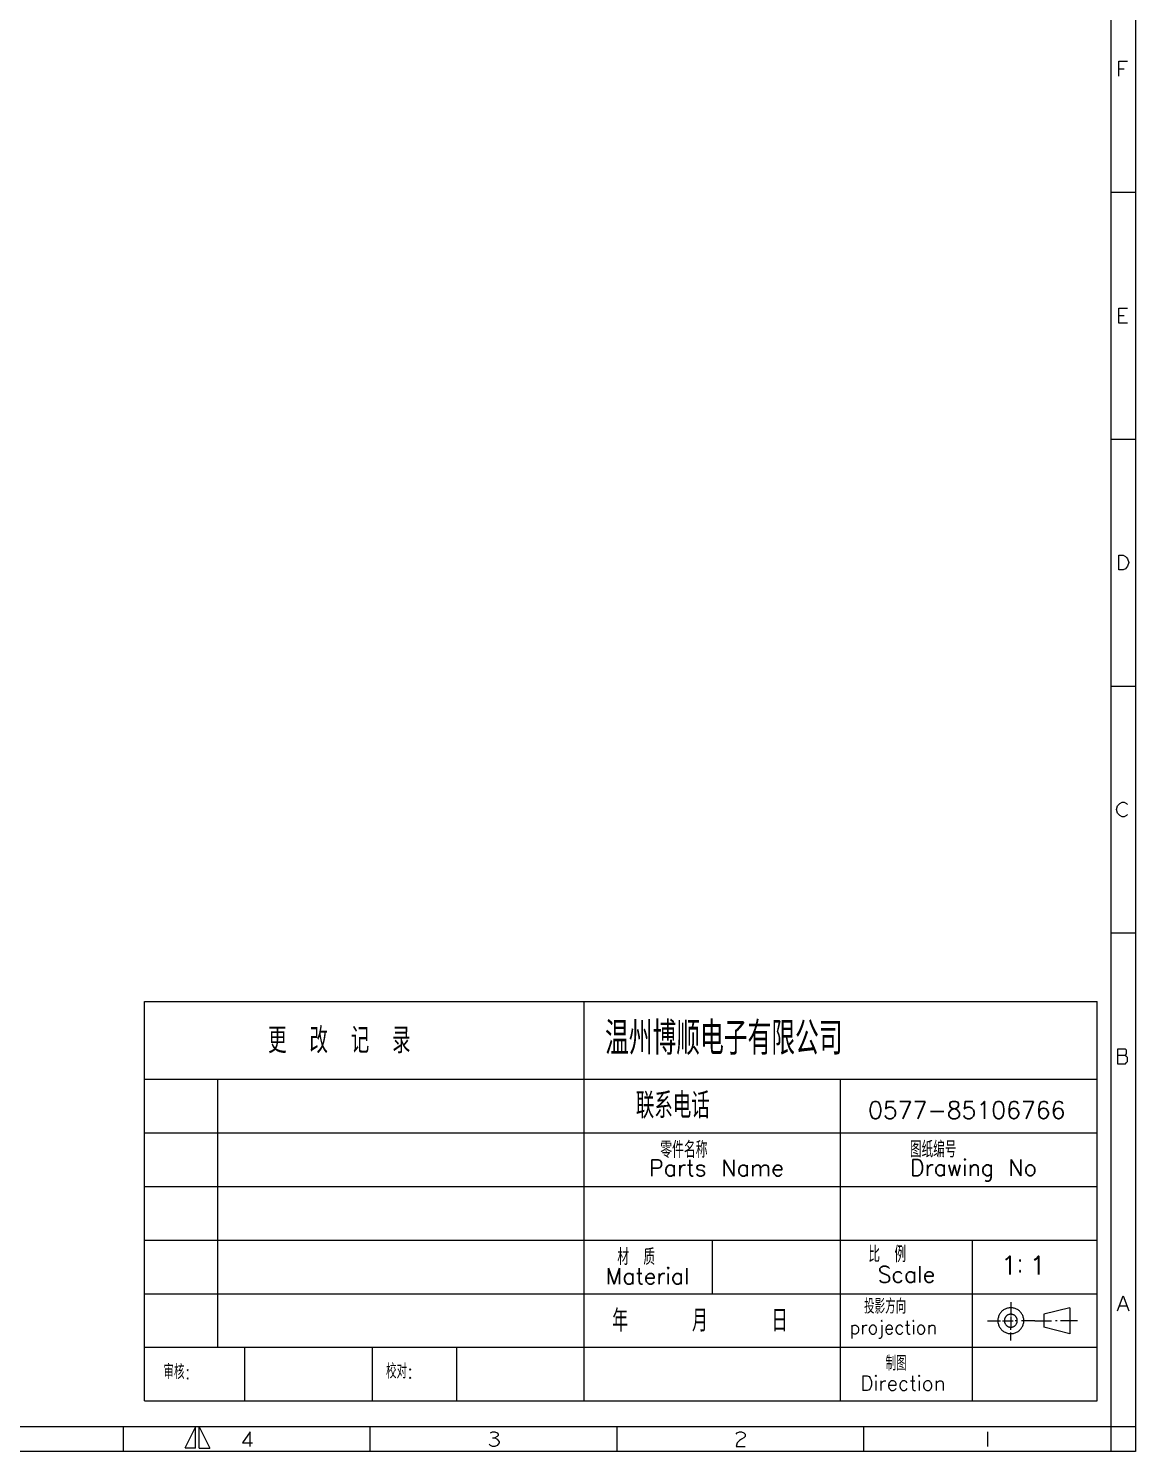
# Model space of a CAD drawing. Header units: millimetres. Extents: x 973 to 1237, y 285 to 472.
# Drawn here: x 1166.9 to 1237.4, y 285.1 to 375.7 of the extents above; entities that cross this region are included whole.
import ezdxf

# ---------------------------------------------------------------- set-up
doc = ezdxf.new("R2010")
doc.units = ezdxf.units.MM
doc.layers.add('标准模板层', color=7, linetype='Continuous', lineweight=18)
doc.layers.add('粗实线层', color=7, linetype='Continuous', lineweight=20)
doc.styles.get("Standard").update_dxf_attribs({"font": 'txt', "bigfont": 'gbcbig.shx'})

# ---------------------------------------------------------------- blocks, each defined once
blk = doc.blocks.new('CAXBLOCK54')
at = {"layer": '标准模板层', "color": 7, "linetype": 'Continuous'}
blk.add_text('更 改 记 录', height=5.184, dxfattribs=at).set_placement((684.27, 85.02))
blk = doc.blocks.new('CAXBLOCK53')
at = {"layer": '标准模板层', "color": 7, "linetype": 'Continuous'}
blk.add_text('温州博顺电子有限公司', height=6.665, dxfattribs=at).set_placement((752.38, 84.69))
blk = doc.blocks.new('CAXBLOCK52')
at = {"layer": '标准模板层', "color": 7, "linetype": 'Continuous'}
blk.add_text('Direction', height=2.962, dxfattribs=at).set_placement((803.94, 17.02))
blk = doc.blocks.new('CAXBLOCK51')
at = {"layer": '标准模板层', "color": 7, "linetype": 'Continuous'}
blk.add_text('制图', height=2.962, dxfattribs=at).set_placement((809.06, 21.07))
blk = doc.blocks.new('CAXBLOCK50')
at = {"layer": '标准模板层', "color": 7, "linetype": 'Continuous'}
blk.add_text('比 例', height=3.269, dxfattribs=at).set_placement((805.59, 42.95))
blk = doc.blocks.new('CAXBLOCK49')
at = {"layer": '标准模板层', "color": 7, "linetype": 'Continuous'}
blk.add_text('Scale', height=3.269, dxfattribs=at).set_placement((807.46, 38.87))
blk = doc.blocks.new('CAXBLOCK48')
at = {"layer": '标准模板层', "color": 7, "linetype": 'Continuous'}
blk.add_text('材 质', height=3.269, dxfattribs=at).set_placement((754.85, 42.4))
blk = doc.blocks.new('CAXBLOCK47')
at = {"layer": '标准模板层', "color": 7, "linetype": 'Continuous'}
blk.add_text('Material', height=3.269, dxfattribs=at).set_placement((752.51, 38.51))
blk = doc.blocks.new('CAXBLOCK46')
at = {"layer": '标准模板层', "color": 7, "linetype": 'Continuous'}
blk.add_text('年   月   日', height=4.443, dxfattribs=at).set_placement((753.82, 28.94))
blk = doc.blocks.new('CAXBLOCK45')
at = {"layer": '标准模板层', "color": 7, "linetype": 'Continuous'}
blk.add_text('联系电话', height=5.184, dxfattribs=at).set_placement((758.6, 72.03))
blk = doc.blocks.new('CAXBLOCK44')
at = {"layer": '标准模板层', "color": 7, "linetype": 'Continuous'}
blk.add_text('图纸编号', height=3.269, dxfattribs=at).set_placement((813.98, 64.12))
blk = doc.blocks.new('CAXBLOCK43')
at = {"layer": '标准模板层', "color": 7, "linetype": 'Continuous'}
blk.add_text('Drawing No', height=3.269, dxfattribs=at).set_placement((814.03, 60.44))
blk = doc.blocks.new('CAXBLOCK42')
at = {"layer": '标准模板层', "color": 7, "linetype": 'Continuous'}
blk.add_text('Parts Name', height=3.32, dxfattribs=at).set_placement((761.22, 60.36))
blk = doc.blocks.new('CAXBLOCK41')
at = {"layer": '标准模板层', "color": 7, "linetype": 'Continuous'}
blk.add_text('零件名称', height=3.32, dxfattribs=at).set_placement((763.52, 64.04))
blk = doc.blocks.new('CAXBLOCK39')
at = {"layer": '标准模板层', "color": 7, "linetype": 'Continuous'}
blk.add_lwpolyline([(834.19, 30.08), (833.9, 30.08)], dxfattribs=at)
blk = doc.blocks.new('CAXBLOCK38')
at = {"layer": '标准模板层', "color": 7, "linetype": 'Continuous'}
blk.add_lwpolyline([(838.35, 30.08), (834.87, 30.08)], dxfattribs=at)
blk = doc.blocks.new('CAXBLOCK37')
at = {"layer": '标准模板层', "color": 7, "linetype": 'Continuous'}
blk.add_lwpolyline([(836.75, 32.7), (836.75, 27.46)], dxfattribs=at)
blk = doc.blocks.new('CAXBLOCK36')
at = {"layer": '标准模板层', "color": 7, "linetype": 'Continuous'}
blk.add_lwpolyline([(831.52, 31.39), (831.52, 28.77)], dxfattribs=at)
blk = doc.blocks.new('CAXBLOCK35')
at = {"layer": '标准模板层', "color": 7, "linetype": 'Continuous'}
blk.add_lwpolyline([(829.68, 30.08), (833.07, 30.08)], dxfattribs=at)
blk = doc.blocks.new('CAXBLOCK34')
at = {"layer": '标准模板层', "color": 7, "linetype": 'Continuous'}
blk.add_lwpolyline([(836.75, 32.7), (831.52, 31.39)], dxfattribs=at)
blk = doc.blocks.new('CAXBLOCK33')
at = {"layer": '标准模板层', "color": 7, "linetype": 'Continuous'}
blk.add_lwpolyline([(836.75, 27.46), (831.52, 28.77)], dxfattribs=at)
blk = doc.blocks.new('CAXBLOCK32')
at = {"layer": '标准模板层', "color": 7, "linetype": 'Continuous'}
blk.add_lwpolyline([(849.16, 30.08), (846.47, 30.08)], dxfattribs=at)
blk = doc.blocks.new('CAXBLOCK31')
at = {"layer": '标准模板层', "color": 7, "linetype": 'Continuous'}
blk.add_lwpolyline([(845.53, 30.08), (845.24, 30.08)], dxfattribs=at)
blk = doc.blocks.new('CAXBLOCK30')
at = {"layer": '标准模板层', "color": 7, "linetype": 'Continuous'}
blk.add_lwpolyline([(844.33, 33.86), (844.33, 31.58)], dxfattribs=at)
blk = doc.blocks.new('CAXBLOCK29')
at = {"layer": '标准模板层', "color": 7, "linetype": 'Continuous'}
blk.add_lwpolyline([(844.33, 28.27), (844.33, 28.6)], dxfattribs=at)
blk = doc.blocks.new('CAXBLOCK28')
at = {"layer": '标准模板层', "color": 7, "linetype": 'Continuous'}
blk.add_lwpolyline([(845.64, 30.08), (845.64, 30.17), (845.63, 30.26), (845.62, 30.34), (845.6, 30.43), (845.57, 30.51), (845.54, 30.59), (845.5, 30.67), (845.46, 30.74), (845.42, 30.81), (845.37, 30.88), (845.32, 30.94), (845.26, 31.01), (845.2, 31.06), (845.13, 31.12), (845.07, 31.17), (844.99, 31.21), (844.92, 31.25), (844.84, 31.29), (844.76, 31.32), (844.68, 31.34), (844.6, 31.36), (844.51, 31.38), (844.42, 31.39), (844.33, 31.39), (844.24, 31.39), (844.16, 31.38), (844.07, 31.36), (843.99, 31.34), (843.9, 31.32), (843.82, 31.29), (843.75, 31.25), (843.67, 31.21), (843.6, 31.17), (843.53, 31.12), (843.47, 31.06), (843.41, 31.01), (843.35, 30.94), (843.3, 30.88), (843.25, 30.81), (843.2, 30.74), (843.16, 30.67), (843.13, 30.59), (843.1, 30.51), (843.07, 30.43), (843.05, 30.34), (843.04, 30.26), (843.03, 30.17), (843.03, 30.08), (843.03, 29.99), (843.04, 29.9), (843.05, 29.82), (843.07, 29.73), (843.1, 29.65), (843.13, 29.57), (843.16, 29.49), (843.2, 29.42), (843.25, 29.35), (843.3, 29.28), (843.35, 29.22), (843.41, 29.15), (843.47, 29.1), (843.53, 29.04), (843.6, 28.99), (843.67, 28.95), (843.75, 28.91), (843.82, 28.87), (843.9, 28.84), (843.99, 28.82), (844.07, 28.8), (844.16, 28.78), (844.24, 28.77), (844.33, 28.77), (844.42, 28.77), (844.51, 28.78), (844.6, 28.8), (844.68, 28.82), (844.76, 28.84), (844.84, 28.87), (844.92, 28.91), (844.99, 28.95), (845.07, 28.99), (845.13, 29.04), (845.2, 29.1), (845.26, 29.15), (845.32, 29.22), (845.37, 29.28), (845.42, 29.35), (845.46, 29.42), (845.5, 29.49), (845.54, 29.57), (845.57, 29.65), (845.6, 29.73), (845.62, 29.82), (845.63, 29.9), (845.64, 29.99)], close=True, dxfattribs=at)
blk = doc.blocks.new('CAXBLOCK27')
at = {"layer": '标准模板层', "color": 7, "linetype": 'Continuous'}
blk.add_lwpolyline([(839.61, 30.08), (842.22, 30.08)], dxfattribs=at)
blk = doc.blocks.new('CAXBLOCK26')
at = {"layer": '标准模板层', "color": 7, "linetype": 'Continuous'}
blk.add_lwpolyline([(844.33, 26.11), (844.33, 27.68)], dxfattribs=at)
blk = doc.blocks.new('CAXBLOCK25')
at = {"layer": '标准模板层', "color": 7, "linetype": 'Continuous'}
blk.add_lwpolyline([(846.95, 30.08), (846.95, 30.26), (846.93, 30.44), (846.9, 30.61), (846.86, 30.78), (846.81, 30.94), (846.75, 31.1), (846.67, 31.25), (846.59, 31.4), (846.5, 31.54), (846.41, 31.68), (846.3, 31.81), (846.18, 31.93), (846.06, 32.05), (845.93, 32.15), (845.8, 32.25), (845.66, 32.34), (845.51, 32.42), (845.35, 32.49), (845.19, 32.55), (845.03, 32.6), (844.86, 32.64), (844.69, 32.67), (844.51, 32.69), (844.33, 32.7), (844.15, 32.69), (843.98, 32.67), (843.81, 32.64), (843.64, 32.6), (843.47, 32.55), (843.32, 32.49), (843.16, 32.42), (843.01, 32.34), (842.87, 32.25), (842.73, 32.15), (842.61, 32.05), (842.48, 31.93), (842.37, 31.81), (842.26, 31.68), (842.16, 31.54), (842.07, 31.4), (841.99, 31.25), (841.92, 31.1), (841.86, 30.94), (841.81, 30.78), (841.77, 30.61), (841.74, 30.44), (841.72, 30.26), (841.72, 30.08), (841.72, 29.9), (841.74, 29.73), (841.77, 29.55), (841.81, 29.38), (841.86, 29.22), (841.92, 29.06), (841.99, 28.91), (842.07, 28.76), (842.16, 28.62), (842.26, 28.48), (842.37, 28.35), (842.48, 28.23), (842.61, 28.11), (842.73, 28.01), (842.87, 27.91), (843.01, 27.82), (843.16, 27.74), (843.32, 27.67), (843.47, 27.61), (843.64, 27.56), (843.81, 27.52), (843.98, 27.49), (844.15, 27.47), (844.33, 27.46), (844.51, 27.47), (844.69, 27.49), (844.86, 27.52), (845.03, 27.56), (845.19, 27.61), (845.35, 27.67), (845.51, 27.74), (845.66, 27.82), (845.8, 27.91), (845.93, 28.01), (846.06, 28.11), (846.18, 28.23), (846.3, 28.35), (846.41, 28.48), (846.5, 28.62), (846.59, 28.76), (846.67, 28.91), (846.75, 29.06), (846.81, 29.22), (846.86, 29.38), (846.9, 29.55), (846.93, 29.73), (846.95, 29.9)], close=True, dxfattribs=at)
blk = doc.blocks.new('CAXBLOCK24')
at = {"layer": '标准模板层', "color": 7, "linetype": 'Continuous'}
blk.add_lwpolyline([(842.66, 30.08), (844.83, 30.08)], dxfattribs=at)
blk = doc.blocks.new('CAXBLOCK23')
at = {"layer": '标准模板层', "color": 7, "linetype": 'Continuous'}
blk.add_lwpolyline([(844.33, 30.93), (844.33, 28.94)], dxfattribs=at)
blk = doc.blocks.new('CAXBLOCK22')
at = {"layer": '标准模板层', "color": 7, "linetype": 'Continuous'}
blk.add_lwpolyline([(844.33, 31.42), (844.33, 31.13)], dxfattribs=at)
blk = doc.blocks.new('CAXBLOCK21')
at = {"layer": '标准模板层', "color": 7, "linetype": 'Continuous'}
blk.add_lwpolyline([(851.81, 13.88), (851.81, 94.6)], dxfattribs=at)
blk = doc.blocks.new('CAXBLOCK20')
at = {"layer": '标准模板层', "color": 7, "linetype": 'Continuous'}
blk.add_lwpolyline([(659.27, 13.88), (851.81, 13.88)], dxfattribs=at)
blk = doc.blocks.new('CAXBLOCK19')
at = {"layer": '标准模板层', "color": 7, "linetype": 'Continuous'}
blk.add_lwpolyline([(774.06, 35.54), (774.06, 46.38)], dxfattribs=at)
blk = doc.blocks.new('CAXBLOCK18')
at = {"layer": '标准模板层', "color": 7, "linetype": 'Continuous'}
blk.add_lwpolyline([(722.37, 24.71), (722.37, 13.88)], dxfattribs=at)
blk = doc.blocks.new('CAXBLOCK17')
at = {"layer": '标准模板层', "color": 7, "linetype": 'Continuous'}
blk.add_lwpolyline([(705.28, 24.71), (705.28, 13.88)], dxfattribs=at)
blk = doc.blocks.new('CAXBLOCK16')
at = {"layer": '标准模板层', "color": 7, "linetype": 'Continuous'}
blk.add_lwpolyline([(748.14, 13.88), (748.14, 94.6)], dxfattribs=at)
blk = doc.blocks.new('CAXBLOCK15')
at = {"layer": '标准模板层', "color": 7, "linetype": 'Continuous'}
blk.add_lwpolyline([(799.98, 13.88), (799.98, 78.88)], dxfattribs=at)
blk = doc.blocks.new('CAXBLOCK14')
at = {"layer": '标准模板层', "color": 7, "linetype": 'Continuous'}
blk.add_lwpolyline([(679.48, 24.71), (679.48, 13.88)], dxfattribs=at)
blk = doc.blocks.new('CAXBLOCK13')
at = {"layer": '标准模板层', "color": 7, "linetype": 'Continuous'}
blk.add_lwpolyline([(826.64, 13.88), (826.64, 46.38)], dxfattribs=at)
blk = doc.blocks.new('CAXBLOCK12')
at = {"layer": '标准模板层', "color": 7, "linetype": 'Continuous'}
blk.add_lwpolyline([(659.27, 13.88), (659.27, 94.6)], dxfattribs=at)
blk = doc.blocks.new('CAXBLOCK11')
at = {"layer": '标准模板层', "color": 7, "linetype": 'Continuous'}
blk.add_lwpolyline([(659.27, 68.04), (851.81, 68.04)], dxfattribs=at)
blk = doc.blocks.new('CAXBLOCK10')
at = {"layer": '标准模板层', "color": 7, "linetype": 'Continuous'}
blk.add_lwpolyline([(659.27, 57.21), (851.81, 57.21)], dxfattribs=at)
blk = doc.blocks.new('CAXBLOCK9')
at = {"layer": '标准模板层', "color": 7, "linetype": 'Continuous'}
blk.add_lwpolyline([(659.27, 24.71), (851.81, 24.71)], dxfattribs=at)
blk = doc.blocks.new('CAXBLOCK8')
at = {"layer": '标准模板层', "color": 7, "linetype": 'Continuous'}
blk.add_lwpolyline([(659.27, 35.54), (851.81, 35.54)], dxfattribs=at)
blk = doc.blocks.new('CAXBLOCK7')
at = {"layer": '标准模板层', "color": 7, "linetype": 'Continuous'}
blk.add_lwpolyline([(674.09, 24.71), (674.09, 78.88)], dxfattribs=at)
blk = doc.blocks.new('CAXBLOCK6')
at = {"layer": '标准模板层', "color": 7, "linetype": 'Continuous'}
blk.add_lwpolyline([(659.27, 94.6), (851.81, 94.6)], dxfattribs=at)
blk = doc.blocks.new('CAXBLOCK5')
at = {"layer": '标准模板层', "color": 7, "linetype": 'Continuous'}
blk.add_lwpolyline([(659.27, 78.88), (851.81, 78.88)], dxfattribs=at)
blk = doc.blocks.new('CAXBLOCK3')
at = {"layer": '标准模板层', "color": 7, "linetype": 'Continuous'}
blk.add_text('投影方向', height=2.962, dxfattribs=at).set_placement((804.71, 31.51))
blk = doc.blocks.new('CAXBLOCK2')
at = {"layer": '标准模板层', "color": 7, "linetype": 'Continuous'}
blk.add_text('校对:', height=2.962, dxfattribs=at).set_placement((708.1, 18.4))
blk = doc.blocks.new('CAXBLOCK1')
at = {"layer": '标准模板层', "color": 7, "linetype": 'Continuous'}
blk.add_text('审核:', height=2.962, dxfattribs=at).set_placement((663.11, 18.28))
blk = doc.blocks.new('CAXBLOCK0')
at = {"layer": '标准模板层', "color": 7, "linetype": 'Continuous'}
blk.add_lwpolyline([(659.27, 46.38), (851.81, 46.38)], dxfattribs=at)

msp = doc.modelspace()

# ---------------------------------------------------------------- linework, layer by layer
at = {"layer": '标准模板层'}
for p, q in [((1235.823, 471.828), (1235.823, 285.125)), ((1237.397, 286.698), (977.771, 286.698))]:
    msp.add_line(p, q, dxfattribs=at)
for points in [[(1235.823, 471.828), (1235.823, 308.701)], [(1236.323, 372.663), (1236.323, 373.603), (1236.89, 373.603)], [(1236.323, 373.136), (1236.677, 373.136)], [(1235.823, 365.275), (1237.397, 365.275)], [(1236.89, 356.947), (1236.323, 356.947), (1236.323, 357.887), (1236.89, 357.887)], [(1236.323, 357.421), (1236.677, 357.421)], [(1235.823, 349.56), (1237.397, 349.56)], [(1236.323, 342.172), (1236.61, 342.172), (1236.75, 342.092), (1236.823, 342.019), (1236.89, 341.939), (1236.963, 341.705), (1236.89, 341.465), (1236.823, 341.385), (1236.75, 341.312), (1236.61, 341.232), (1236.323, 341.232), (1236.323, 342.172)], [(1235.823, 333.844), (1237.397, 333.844)], [(1236.89, 325.67), (1236.823, 325.597), (1236.677, 325.517), (1236.537, 325.517), (1236.397, 325.597), (1236.323, 325.67), (1236.257, 325.75), (1236.183, 325.983), (1236.257, 326.223), (1236.323, 326.303), (1236.397, 326.377), (1236.537, 326.457), (1236.677, 326.457), (1236.823, 326.377), (1236.89, 326.303)], [(1235.823, 318.129), (1237.397, 318.129)], [(1236.257, 310.741), (1236.257, 309.801), (1236.75, 309.801), (1236.823, 309.881), (1236.89, 309.955), (1236.89, 310.195), (1236.823, 310.268), (1236.75, 310.348), (1236.823, 310.428), (1236.823, 310.661), (1236.75, 310.741), (1236.257, 310.741)], [(1236.257, 310.348), (1236.75, 310.348)], [(1235.823, 308.701), (1235.823, 286.698)], [(1236.257, 294.086), (1236.61, 295.026), (1236.963, 294.086)], [(1236.397, 294.399), (1236.823, 294.399)], [(1172.962, 285.125), (1172.962, 286.698)], [(1177.556, 286.698), (1176.876, 285.345)], [(1177.556, 285.345), (1177.556, 286.698)], [(1235.823, 286.698), (1177.676, 286.698)], [(1177.783, 286.698), (1178.463, 285.345)], [(1177.783, 285.345), (1177.783, 286.698)], [(1181.03, 285.438), (1181.03, 286.385), (1180.536, 285.678), (1181.17, 285.678)], [(1188.677, 285.125), (1188.677, 286.698)], [(1196.325, 286.305), (1196.465, 286.385), (1196.605, 286.385), (1196.745, 286.305), (1196.818, 286.225), (1196.818, 286.145), (1196.745, 286.072), (1196.605, 285.992), (1196.745, 285.912), (1196.818, 285.832), (1196.885, 285.752), (1196.885, 285.678), (1196.818, 285.598), (1196.745, 285.518), (1196.605, 285.438), (1196.465, 285.438), (1196.325, 285.518), (1196.252, 285.598)], [(1204.393, 285.125), (1204.393, 286.698)], [(1211.967, 286.225), (1212.04, 286.305), (1212.18, 286.385), (1212.32, 286.385), (1212.46, 286.305), (1212.534, 286.225), (1212.534, 286.072), (1212.46, 285.992), (1212.32, 285.912), (1212.18, 285.832), (1212.04, 285.678), (1211.967, 285.438), (1212.534, 285.438)], [(1220.108, 285.125), (1220.108, 286.698)], [(1227.962, 286.385), (1227.962, 285.438)], [(1237.397, 286.698), (1235.823, 286.698)], [(1177.556, 285.345), (1176.883, 285.345)], [(1177.783, 285.345), (1178.463, 285.345)], [(1196.465, 285.992), (1196.605, 285.992)]]:
    msp.add_lwpolyline(points, dxfattribs=at)
at = {"layer": '粗实线层'}
for p, q in [((1237.397, 471.828), (1237.397, 285.125)), ((1237.397, 285.125), (973.057, 285.125))]:
    msp.add_line(p, q, dxfattribs=at)

# ---------------------------------------------------------------- block references
at = {"layer": '标准模板层', "xscale": 0.3150000000000546, "yscale": 0.3149999999999977, "zscale": 0.3149999999999999}
for name, p in [('CAXBLOCK12', (966.627, 283.976)), ('CAXBLOCK6', (966.627, 283.976)), ('CAXBLOCK16', (966.627, 283.976)), ('CAXBLOCK21', (966.627, 283.976)), ('CAXBLOCK53', (966.627, 283.695)), ('CAXBLOCK54', (966.627, 283.695)), ('CAXBLOCK5', (966.627, 283.976)), ('CAXBLOCK7', (966.627, 283.976)), ('CAXBLOCK45', (966.627, 283.641)), ('CAXBLOCK15', (966.627, 283.976)), ('CAXBLOCK11', (966.627, 283.976)), ('CAXBLOCK41', (966.627, 283.641)), ('CAXBLOCK44', (966.627, 283.641)), ('CAXBLOCK42', (966.627, 283.641)), ('CAXBLOCK43', (966.627, 283.641)), ('CAXBLOCK10', (966.627, 283.976)), ('CAXBLOCK0', (966.627, 283.976)), ('CAXBLOCK48', (966.627, 283.641)), ('CAXBLOCK19', (966.627, 283.976)), ('CAXBLOCK50', (966.627, 283.641)), ('CAXBLOCK13', (966.627, 283.976)), ('CAXBLOCK47', (966.627, 283.641)), ('CAXBLOCK49', (966.627, 283.641)), ('CAXBLOCK8', (966.627, 283.976)), ('CAXBLOCK3', (966.627, 283.976)), ('CAXBLOCK30', (963.491, 283.976)), ('CAXBLOCK46', (966.627, 283.641)), ('CAXBLOCK27', (963.491, 283.976)), ('CAXBLOCK25', (963.491, 283.976)), ('CAXBLOCK24', (963.491, 283.976)), ('CAXBLOCK28', (963.491, 283.976)), ('CAXBLOCK22', (963.491, 283.976)), ('CAXBLOCK23', (963.491, 283.976)), ('CAXBLOCK31', (963.491, 283.976)), ('CAXBLOCK32', (963.491, 283.976)), ('CAXBLOCK35', (969.627, 283.976)), ('CAXBLOCK34', (969.627, 283.976)), ('CAXBLOCK36', (969.627, 283.976)), ('CAXBLOCK39', (969.627, 283.976)), ('CAXBLOCK38', (969.627, 283.976)), ('CAXBLOCK37', (969.627, 283.976)), ('CAXBLOCK29', (963.491, 283.976)), ('CAXBLOCK26', (963.491, 283.976)), ('CAXBLOCK33', (969.627, 283.976)), ('CAXBLOCK9', (966.627, 283.976)), ('CAXBLOCK14', (966.627, 283.976)), ('CAXBLOCK17', (966.627, 283.976)), ('CAXBLOCK18', (966.627, 283.976)), ('CAXBLOCK1', (966.627, 283.976)), ('CAXBLOCK2', (966.627, 283.976)), ('CAXBLOCK51', (966.627, 283.641)), ('CAXBLOCK52', (966.627, 283.641)), ('CAXBLOCK20', (966.627, 283.976))]:
    msp.add_blockref(name, p, dxfattribs=at)

# ---------------------------------------------------------------- texts
at = {"layer": '标准模板层'}
msp.add_text('1：1', height=1.1664, dxfattribs=at).set_placement((1228.833, 296.385))
for s, insert, char_height, width, attachment_point in [('0577-85106766', (1220.367, 306.304), 1.1025, 14.58093, 7), ('projection', (1219.187, 293.443), 0.84, 19.61487, 1)]:
    msp.add_mtext(s, dxfattribs=dict(at, insert=insert, char_height=char_height, width=width, attachment_point=attachment_point))

doc.saveas('drawing.dxf')
